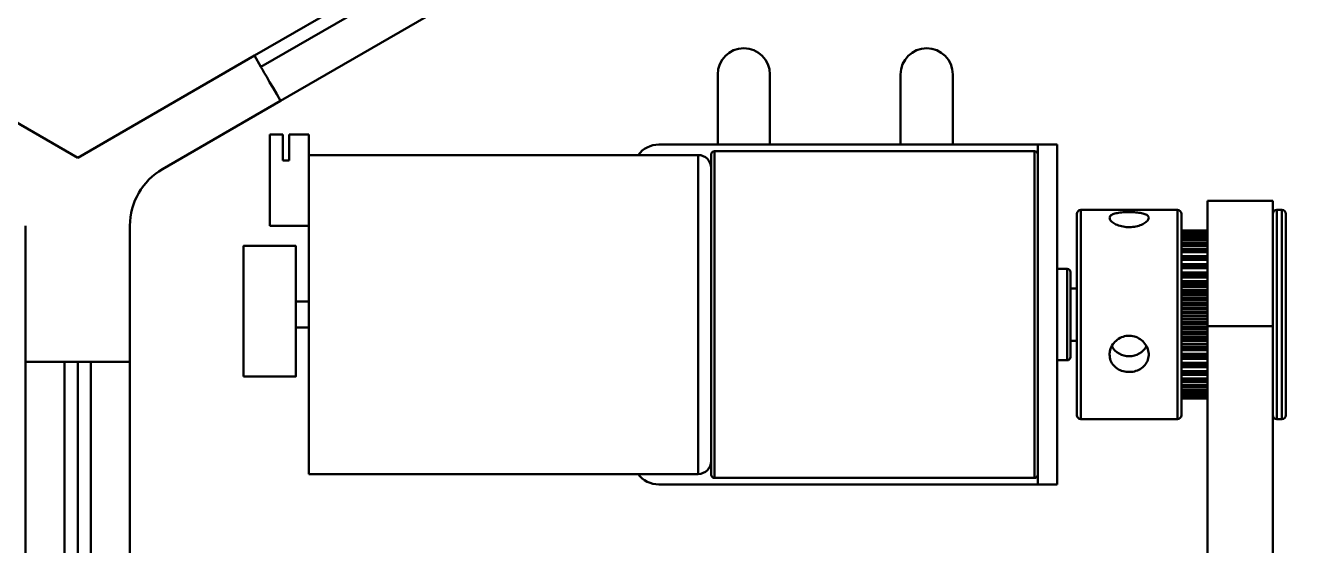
# Model space of a CAD drawing. Header units: millimetres. Extents: x 263 to 2983, y 441 to 2500.
# Drawn here: x 910.2 to 1007.6, y 1890.6 to 1930.4 of the extents above; entities that cross this region are included whole.
import ezdxf

# ---------------------------------------------------------------- set-up
doc = ezdxf.new("R2010")
doc.units = ezdxf.units.MM
doc.header["$LTSCALE"] = 0.5
doc.layers.add('BOL', color=7, linetype='Continuous', lineweight=50)

# ---------------------------------------------------------------- blocks, each defined once
blk = doc.blocks.new('*U44')
at = {"layer": 'BOL'}
for p, q in [((-11.999, 6.192), (9.132, -6.008)), ((-1.803, 1.453), (-2.294, 0.589)), ((-0.071, 0.453), (-0.573, -0.405)), ((4.437, -3.297), (5.937, -0.699)), ((5.937, -0.699), (11.999, -4.199)), ((9.767, -4.065), (9.517, -4.498)), ((9.517, -4.498), (11.249, -5.498)), ((11.499, -5.065), (9.767, -4.065)), ((11.999, -4.199), (11.499, -5.065)), ((11.249, -5.498), (10.499, -6.797)), ((10.499, -6.797), (9.132, -6.008))]:
    blk.add_line(p, q, dxfattribs=at)
blk.add_lwpolyline([(-3.047, 6.797), (5.613, 1.797), (3.613, -1.667), (-5.047, 3.333)], close=True, dxfattribs=at)
blk = doc.blocks.new('*U45')
at = {"layer": 'BOL', "color": 0, "linetype": 'ByBlock', "lineweight": -2, "transparency": 16777216, "rotation": 120}
blk.add_blockref('*U44', (511.217, 1909.54), dxfattribs=at)

msp = doc.modelspace()

# ---------------------------------------------------------------- linework, layer by layer
at = {"layer": 'BOL'}
for p, q in [((1005.625, 1973.055), (927.683, 1928.055)), ((1006.125, 1972.189), (928.183, 1927.189)), ((1007.625, 1969.591), (929.683, 1924.591)), ((900.625, 1928.055), (914.154, 1920.244)), ((914.154, 1920.244), (927.683, 1928.055)), ((928.183, 1927.189), (927.683, 1928.055)), ((963.154, 1926.622), (963.154, 1921.252)), ((967.154, 1921.252), (967.154, 1926.622)), ((977.154, 1926.622), (977.154, 1921.252)), ((981.154, 1921.252), (981.154, 1926.622)), ((929.683, 1924.591), (920.654, 1919.378)), ((958.654, 1921.252), (987.654, 1921.252)), ((987.654, 1921.252), (989.154, 1921.252)), ((987.654, 1895.252), (987.654, 1921.252)), ((989.154, 1895.252), (989.154, 1921.252)), ((961.654, 1920.452), (931.854, 1920.452)), ((961.654, 1896.052), (961.654, 1920.452)), ((962.654, 1896.002), (962.654, 1920.502)), ((987.404, 1920.752), (962.904, 1920.752)), ((962.904, 1920.752), (962.904, 1895.752)), ((987.404, 1895.752), (987.404, 1920.752)), ((1005.654, 1916.952), (1000.654, 1916.952)), ((1000.654, 1916.952), (1000.654, 1907.362)), ((1005.654, 1916.952), (1005.654, 1907.362)), ((990.654, 1900.552), (990.654, 1915.952)), ((998.354, 1916.252), (990.954, 1916.252)), ((990.954, 1900.252), (990.954, 1916.252)), ((998.354, 1900.252), (998.354, 1916.252)), ((998.654, 1900.552), (998.654, 1915.952)), ((1006.354, 1916.252), (1005.954, 1916.252)), ((1005.954, 1900.252), (1005.954, 1916.252)), ((1006.354, 1900.252), (1006.354, 1916.252)), ((1006.654, 1900.552), (1006.654, 1915.952)), ((910.154, 1904.622), (910.154, 1915.048)), ((918.154, 1915.048), (918.154, 1904.622)), ((1000.654, 1914.686), (998.654, 1914.686)), ((1000.654, 1914.678), (998.654, 1914.678)), ((1000.654, 1914.662), (998.654, 1914.662)), ((1000.654, 1914.648), (998.654, 1914.648)), ((1000.654, 1914.589), (998.654, 1914.589)), ((1000.654, 1914.548), (998.654, 1914.548)), ((1000.654, 1914.509), (998.654, 1914.509)), ((1000.654, 1914.4), (998.654, 1914.4)), ((1000.654, 1914.335), (998.654, 1914.335)), ((1000.654, 1914.272), (998.654, 1914.272)), ((1000.654, 1914.114), (998.654, 1914.114)), ((1000.654, 1914.026), (998.654, 1914.026)), ((1000.654, 1913.94), (998.654, 1913.94)), ((1000.654, 1913.736), (998.654, 1913.736)), ((1000.654, 1913.626), (998.654, 1913.626)), ((1000.654, 1913.517), (998.654, 1913.517)), ((1000.654, 1913.271), (998.654, 1913.271)), ((1000.654, 1913.141), (998.654, 1913.141)), ((1000.654, 1913.013), (998.654, 1913.013)), ((1000.654, 1912.727), (998.654, 1912.727)), ((1000.654, 1912.579), (998.654, 1912.579)), ((1000.654, 1912.432), (998.654, 1912.432)), ((989.904, 1911.752), (989.154, 1911.752)), ((989.904, 1904.752), (989.904, 1911.752)), ((990.154, 1911.502), (990.154, 1905.002)), ((1000.654, 1912.112), (998.654, 1912.112)), ((1000.654, 1911.949), (998.654, 1911.949)), ((1000.654, 1911.786), (998.654, 1911.786)), ((1000.654, 1911.475), (998.654, 1911.475)), ((1000.654, 1911.437), (998.654, 1911.437)), ((1000.654, 1911.26), (998.654, 1911.26)), ((1000.654, 1911.084), (998.654, 1911.084)), ((1000.654, 1910.815), (998.654, 1910.815)), ((1000.654, 1910.712), (998.654, 1910.712)), ((1000.654, 1910.524), (998.654, 1910.524)), ((990.654, 1910.252), (990.154, 1910.252)), ((1000.654, 1910.338), (998.654, 1910.338)), ((1000.654, 1910.114), (998.654, 1910.114)), ((1000.654, 1909.947), (998.654, 1909.947)), ((1000.654, 1909.753), (998.654, 1909.753)), ((1000.654, 1909.559), (998.654, 1909.559)), ((1000.654, 1909.384), (998.654, 1909.384)), ((1000.654, 1909.179), (998.654, 1909.179)), ((1000.654, 1909.156), (998.654, 1909.156)), ((1000.654, 1908.957), (998.654, 1908.957)), ((1000.654, 1908.759), (998.654, 1908.759)), ((1000.654, 1908.636), (998.654, 1908.636)), ((1000.654, 1908.429), (998.654, 1908.429)), ((1000.654, 1908.351), (998.654, 1908.351)), ((1000.654, 1908.151), (998.654, 1908.151)), ((1000.654, 1907.951), (998.654, 1907.951)), ((1000.654, 1907.883), (998.654, 1907.883)), ((1000.654, 1907.676), (998.654, 1907.676)), ((1000.654, 1907.544), (998.654, 1907.544)), ((1000.654, 1907.346), (998.654, 1907.346)), ((1000.654, 1907.148), (998.654, 1907.148)), ((1000.654, 1907.135), (998.654, 1907.135)), ((1000.654, 1906.932), (998.654, 1906.932)), ((1000.654, 1906.748), (998.654, 1906.748)), ((1000.654, 1906.555), (998.654, 1906.555)), ((1005.654, 1907.362), (1000.654, 1907.362)), ((1000.654, 1907.362), (1000.654, 1858.733)), ((1005.654, 1907.362), (1005.654, 1858.733)), ((990.154, 1906.252), (990.654, 1906.252)), ((1000.654, 1906.362), (998.654, 1906.362)), ((1000.654, 1906.208), (998.654, 1906.208)), ((1000.654, 1905.976), (998.654, 1905.976)), ((1000.654, 1905.791), (998.654, 1905.791)), ((1000.654, 1905.606), (998.654, 1905.606)), ((910.154, 1814.622), (910.154, 1904.622)), ((910.154, 1904.622), (913.154, 1904.622)), ((913.154, 1814.622), (913.154, 1904.622)), ((913.154, 1904.622), (914.154, 1904.622)), ((914.154, 1904.622), (914.154, 1814.622)), ((915.154, 1904.622), (914.154, 1904.622)), ((915.154, 1904.622), (915.154, 1814.622)), ((918.154, 1904.622), (915.154, 1904.622)), ((918.154, 1904.622), (918.154, 1886.445)), ((989.154, 1904.752), (989.904, 1904.752)), ((1000.654, 1905.517), (998.654, 1905.517)), ((1000.654, 1905.24), (998.654, 1905.24)), ((1000.654, 1905.066), (998.654, 1905.066)), ((1000.654, 1904.891), (998.654, 1904.891)), ((1000.654, 1904.87), (998.654, 1904.87)), ((1000.654, 1904.551), (998.654, 1904.551)), ((1000.654, 1904.391), (998.654, 1904.391)), ((1000.654, 1904.23), (998.654, 1904.23)), ((1000.654, 1903.921), (998.654, 1903.921)), ((1000.654, 1903.777), (998.654, 1903.777)), ((1000.654, 1903.633), (998.654, 1903.633)), ((1000.654, 1903.359), (998.654, 1903.359)), ((1000.654, 1903.234), (998.654, 1903.234)), ((1000.654, 1903.108), (998.654, 1903.108)), ((1000.654, 1902.874), (998.654, 1902.874)), ((1000.654, 1902.77), (998.654, 1902.77)), ((1000.654, 1902.664), (998.654, 1902.664)), ((1000.654, 1902.474), (998.654, 1902.474)), ((1000.654, 1902.392), (998.654, 1902.392)), ((1000.654, 1902.308), (998.654, 1902.308)), ((1000.654, 1902.165), (998.654, 1902.165)), ((1000.654, 1902.107), (998.654, 1902.107)), ((1000.654, 1902.046), (998.654, 1902.046)), ((1000.654, 1901.953), (998.654, 1901.953)), ((1000.654, 1901.918), (998.654, 1901.918)), ((1000.654, 1901.882), (998.654, 1901.882)), ((1000.654, 1901.839), (998.654, 1901.839)), ((1000.654, 1901.83), (998.654, 1901.83)), ((1000.654, 1901.818), (998.654, 1901.818)), ((990.954, 1900.252), (998.354, 1900.252)), ((1005.954, 1900.252), (1006.354, 1900.252)), ((931.854, 1896.052), (961.654, 1896.052)), ((958.654, 1895.252), (987.654, 1895.252)), ((962.904, 1895.752), (987.404, 1895.752)), ((987.654, 1895.252), (989.154, 1895.252))]:
    msp.add_line(p, q, dxfattribs=at)
at = {"layer": 'BOL', "flags": 128}
msp.add_lwpolyline([(929.683, 1924.591), (929.39, 1925.098), (929.109, 1925.585), (928.849, 1926.034), (928.622, 1926.428), (928.435, 1926.751), (928.297, 1926.991), (928.211, 1927.139), (928.183, 1927.189)], dxfattribs=at)
at = {"layer": 'BOL'}
for centre, radius, start, end in [((965.154, 1926.622), 2, 0, 180), ((979.154, 1926.622), 2, 0, 180), ((958.654, 1919.252), 2, 90, 143.1301), ((961.654, 1919.452), 1, 0, 90), ((962.904, 1920.502), 0.25, 90, 180), ((987.404, 1920.502), 0.25, 0, 90), ((923.154, 1915.048), 5, 120, 180), ((990.954, 1915.952), 0.3, 90, 180), ((998.354, 1915.952), 0.3, 0, 90), ((1005.954, 1915.952), 0.3, 90, 180), ((1006.354, 1915.952), 0.3, 0, 90), ((989.904, 1911.502), 0.25, 0, 90), ((994.654, 1906.602), 1.547, 210.26296, 329.71148), ((989.904, 1905.002), 0.25, 270, 0), ((990.954, 1900.552), 0.3, 180, 270), ((998.354, 1900.552), 0.3, 270, 0), ((1005.954, 1900.552), 0.3, 180, 270), ((1006.354, 1900.552), 0.3, 270, 0), ((961.654, 1897.052), 1, 270, 0), ((958.654, 1897.252), 2, 216.8699, 270), ((962.904, 1896.002), 0.25, 180, 270), ((987.404, 1896.002), 0.25, 270, 0)]:
    msp.add_arc(centre, radius, start, end, dxfattribs=at)
for points, knots in [([(993.154, 1915.642), (993.17, 1915.575), (993.203, 1915.441), (993.456, 1915.23), (993.832, 1915.053), (994.306, 1914.943), (994.816, 1914.925), (995.304, 1915.002), (995.721, 1915.156), (996.023, 1915.359), (996.171, 1915.572), (996.148, 1915.764), (995.961, 1915.913), (995.629, 1916.014), (995.186, 1916.072), (994.682, 1916.091), (994.179, 1916.076), (993.73, 1916.024), (993.383, 1915.928), (993.184, 1915.797), (993.163, 1915.688), (993.154, 1915.642)], [0, 0, 0, 0, 0.0530508, 0.1060852, 0.1596825, 0.2136949, 0.2670791, 0.3197663, 0.3727749, 0.4266179, 0.4805224, 0.5336277, 0.5863234, 0.639601, 0.6935816, 0.7472902, 0.800148, 0.8529145, 0.906477, 0.9604954, 1, 1, 1, 1]), ([(993.154, 1905.188), (993.17, 1905.035), (993.203, 1904.729), (993.456, 1904.334), (993.832, 1904.036), (994.306, 1903.866), (994.816, 1903.84), (995.304, 1903.957), (995.721, 1904.205), (996.023, 1904.568), (996.171, 1905.012), (996.148, 1905.484), (995.961, 1905.932), (995.629, 1906.307), (995.186, 1906.561), (994.682, 1906.656), (994.179, 1906.58), (993.73, 1906.347), (993.383, 1905.986), (993.184, 1905.576), (993.163, 1905.303), (993.154, 1905.188)], [0, 0, 0, 0, 0.053053, 0.106078, 0.159674, 0.213692, 0.267075, 0.319764, 0.37277, 0.426613, 0.480515, 0.533619, 0.586321, 0.639597, 0.69358, 0.747287, 0.800146, 0.852912, 0.906473, 0.960489, 1, 1, 1, 1])]:
    msp.add_open_spline(points, degree=3, knots=knots, dxfattribs=at)

# ---------------------------------------------------------------- block references
msp.add_blockref('*U45', (420, 0), dxfattribs=at)

doc.saveas('drawing.dxf')
